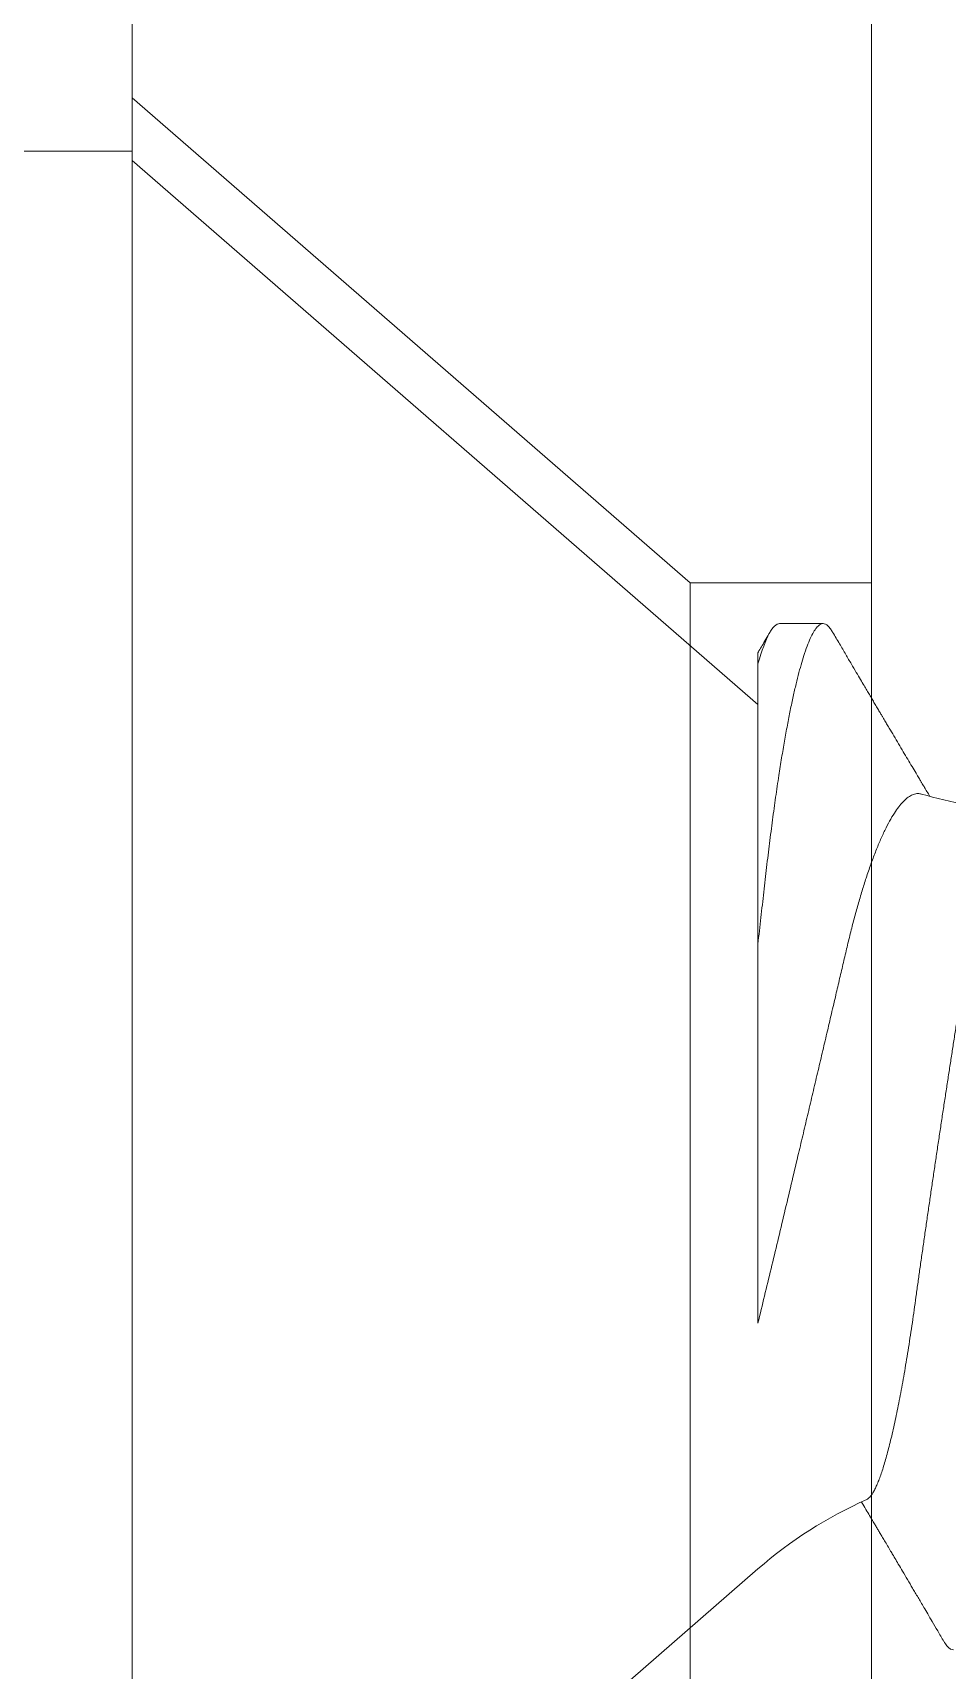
# Model space of a CAD drawing. Extents: x -82 to 113, y -82 to 93.
# Drawn here: x 26.2217 to 26.3678, y 70.4234 to 70.685 of the extents above; entities that cross this region are included whole.
import ezdxf

# ---------------------------------------------------------------- set-up
doc = ezdxf.new("R2010")
doc.units = 0
doc.header["$MEASUREMENT"] = 0
doc.linetypes.add('HIDDEN', pattern=[0.375, 0.25, -0.125])
doc.linetypes.add('SLD-Solid', pattern=[0])
doc.layers.get('0').update_dxf_attribs({"linetype": 'CONTINUOUS'})
doc.layers.add('Ballons', color=7, linetype='CONTINUOUS')

# ---------------------------------------------------------------- blocks, each defined once
blk = doc.blocks.new('hdgh')
at = {"color": 7, "linetype": 'Continuous', "lineweight": 15}
for p, q in [((-0.1179999999999382, -0.4723132866623718), (-0.1179999999999382, 0.4725686031014078)), ((0.0001102362205358531, 0.4725686031014078), (0.0001102362205358531, -0.4723132866623718))]:
    blk.add_line(p, q, dxfattribs=at)
at = {"color": 7, "linetype": 'HIDDEN', "lineweight": 0}
for p, q in [((-0.02884644844031037, 0.08862765821951779), (-0.1179999999999382, 0.1661276582195184)), ((-0.02884644844031037, -0.08837234178048181), (-0.02884644844031037, 0.08862765821951779)), ((0.0001102362205358531, 0.08862765821951779), (-0.02884644844031037, 0.08862765821951779))]:
    blk.add_line(p, q, dxfattribs=at)
at = {"color": 1, "linetype": 'Continuous', "lineweight": 15}
blk.add_line((-0.925086614173166, 0.1576079731801485), (-0.1179999999999382, 0.1576079731801476), dxfattribs=at)
at = {"color": 5, "linetype": 'HIDDEN', "lineweight": 0}
for p, q in [((-0.4811636212222314, 0.1230180445992195), (-0.1179999999999382, 0.1230180445992195)), ((-0.4811377054363142, 0.1229871593682468), (-0.1179999999999382, 0.1229871593682468))]:
    blk.add_line(p, q, dxfattribs=at)
blk = doc.blocks.new('20254')
at = {"color": 7, "linetype": 'SLD-Solid', "lineweight": 15}
for p, q in [((0.1000000006247959, 0.06907132791545223), (0, 0.1559999962080667)), ((0, 0.1559999962080667), (0, -0.1559999962080667)), ((0.1000000006247959, -0.07558210228577877), (0.1000000006247959, -0.0307500003983705)), ((0, -0.1559999962080667), (0.1000000006247959, -0.06907132791546644)), ((0.1034722228050526, -0.08200000106232608), (0.1104166671655733, -0.08200000106232608))]:
    blk.add_line(p, q, dxfattribs=at)
for centre, radius, start, end in [((0.1458474334810731, 0.1218127645284284), 0.06988309104872054, 229.0000000000007, 245.9668277087416), ((0.1458474334810731, -0.1218127645284284), 0.06988309104872038, 94.3000504440741, 106.3713630174367)]:
    blk.add_arc(centre, radius, start, end, dxfattribs=at)
for points, knots in [([(0.1297186506457493, 0.08061683120747887), (0.1297595477449107, 0.0806934488851283), (0.1299667305154486, 0.08108159041719887), (0.130328121085185, 0.08151551540660762), (0.130799752364716, 0.08193013709291108), (0.1311005982546405, 0.08197681868513484), (0.1312500002471353, 0.08200000106232608)], [0, 0, 0, 0, 0.07665042198253144, 0.3883074133295774, 0.696229550398349, 1, 1, 1, 1]), ([(0.1297200966707095, 0.08064214008177828), (0.1293911245597528, 0.0800818894969666), (0.1287752759079268, 0.07903307850097008), (0.1279139632269306, 0.07756756013097288), (0.127178537845829, 0.0763169740216938), (0.126567607966102, 0.07527869332658099), (0.1260529647987028, 0.07440446832411851), (0.1255958810670279, 0.07362834833416798), (0.1251589807165701, 0.07288681116268947), (0.1245960000082249, 0.07193165387934641), (0.12391841154475, 0.07078279723064895), (0.1231568584011313, 0.06949264064272143), (0.1224832366970645, 0.06835236111577103), (0.121966777815004, 0.06747875674493287), (0.1215576596033685, 0.06678707275601425), (0.1211729697101021, 0.06613695876437475), (0.1207274652480521, 0.06538448497647664), (0.1202625524729228, 0.0645997078025573), (0.1198353221894806, 0.06387899334139036), (0.1194696425938986, 0.06326244956458993), (0.1191321315306837, 0.06269367333236175), (0.118799720933815, 0.06213375412700373), (0.118418509042904, 0.06149197095717795), (0.1179593745960332, 0.06071946175980258), (0.1173950186076382, 0.05977078661983626), (0.1169204362822782, 0.05897351190756694), (0.1166337177274457, 0.05849268107519379), (0.1165724057414579, 0.05838986005868207)], [0, 0, 0, 0, 0.07541510873743948, 0.1411800316721316, 0.197308230007809, 0.2438103525372884, 0.2810075357948681, 0.3150593046724592, 0.3483590039890247, 0.3809071012733351, 0.4437497777795937, 0.5031716719473438, 0.5547967184642335, 0.5974705719695589, 0.6209638257915961, 0.6480731150332099, 0.6851520742337794, 0.7224627106306096, 0.7539457454996887, 0.7823980736803994, 0.8056647666077295, 0.8307118072439271, 0.857978252018066, 0.892306757470952, 0.9350212568127856, 0.9861049251090881, 1, 1, 1, 1]), ([(0.1393517481133841, -0.05004361480855835), (0.1393454424798435, -0.05003384123178023), (0.1392181768933938, -0.0498365827052254), (0.1389668289209496, -0.04936771089025171), (0.1385984219337217, -0.04863063332817319), (0.1382253051324511, -0.047788127036128), (0.1378493810122734, -0.04685389219741865), (0.1374703487682964, -0.04582165025391305), (0.1370915997364079, -0.04469978019305643), (0.1367171112975925, -0.0434999590043077), (0.1363484294077182, -0.04222938435327706), (0.1359852499544232, -0.04088969653052743), (0.1356249967413845, -0.03947110224713413), (0.1352656851966998, -0.03796459265448959), (0.1349088996752954, -0.03637392882642132), (0.1345545045328649, -0.03469608150162173), (0.1342057549397282, -0.03294472305408647), (0.1338681324197566, -0.03114812297276615), (0.13354260163851, -0.02931690358309424), (0.133229063722581, -0.02745280079290069), (0.1329214357429436, -0.02553238772608779), (0.1326073345855647, -0.02354719735629374), (0.1322833847860352, -0.02150478117717114), (0.1319521175557981, -0.01940236895173086), (0.1316156693035495, -0.01725754238063359), (0.1312772480660769, -0.01508882959355162), (0.1309383329097997, -0.01290571290476805), (0.1305988919650716, -0.01070766097265619), (0.1302571816816283, -0.008482925641189354), (0.1299114201347749, -0.006219333084317213), (0.1295629939138223, -0.003925259674517179), (0.1292117234697798, -0.001598936296090869), (0.128860691734161, 0.0007397136603799481), (0.1285129634180606, 0.00307039146507293), (0.1281699512641765, 0.005383386080424657), (0.1278313929190347, 0.00768013455413552), (0.1274954918448898, 0.009972731556089798), (0.1271604056189801, 0.0122738002042837), (0.1268275779111363, 0.01457352180581495), (0.1264968714669479, 0.01687290171300049), (0.1261713056142568, 0.01915077303533508), (0.1258557258171322, 0.02137228884522813), (0.1255513146675753, 0.02352903568412046), (0.1252569410580691, 0.02562390367580747), (0.1249708974445554, 0.02768249745857077), (0.1246828846504258, 0.02971518768347892), (0.1243856934564889, 0.03171306230974835), (0.1240817097741811, 0.03367609866347721), (0.1237728513802239, 0.03558690313487034), (0.1234611486485946, 0.03743463242345513), (0.1231479133813593, 0.03921262435537187), (0.1228330986443851, 0.04092283512676431), (0.1225160251010777, 0.04256891971915877), (0.1221950606663853, 0.04415876572380739), (0.1218714864355235, 0.04568415112059654), (0.1215451336248563, 0.04714419506811396), (0.1212188282697895, 0.04852504732362206), (0.1208946644050499, 0.04981781039822408), (0.1205739567105937, 0.0510181155222682), (0.1202564781954152, 0.05212805569392742), (0.1199412965970339, 0.0531502887096309), (0.1196266692825247, 0.05408924359906564), (0.1193139518723285, 0.05493817242746957), (0.1190029823910237, 0.05569506781847622), (0.1186965806537401, 0.05635120125110404), (0.1184073925142286, 0.05688216295546056), (0.1181356476444293, 0.05730007836530149), (0.1178806129527317, 0.05761621925999805), (0.1176300645888659, 0.05785547258896884), (0.1174677653143732, 0.05794367584579163), (0.1173865556071618, 0.05798781011986875)], [0, 0, 0, 0, 0.0007474890056223631, 0.015086450240868, 0.02952332560527159, 0.04396020499549642, 0.05870531600681252, 0.07345043298280583, 0.08830191226709598, 0.1031534002159215, 0.1176191469412861, 0.1320848627471924, 0.1466516883984392, 0.1612185023728217, 0.176106005294731, 0.1909935188629312, 0.2059928039844297, 0.2209920538359756, 0.2353606372405652, 0.249729199012504, 0.264197833465628, 0.2786665986850296, 0.2934405807978145, 0.3082145627686045, 0.3230921194055573, 0.3379696957280786, 0.3525410686207429, 0.3671124586522902, 0.3817823301393444, 0.3964522017163161, 0.411431960724553, 0.426411717587928, 0.4414983854820675, 0.4565850473165589, 0.4713601749308125, 0.4861352924119343, 0.5010134987434167, 0.515891705991267, 0.5310965507417701, 0.5463013817713628, 0.5616198617353634, 0.5769383129191928, 0.5916373018352247, 0.6063362639014399, 0.6211377640960183, 0.6359395452773703, 0.6510485502039218, 0.6661575685229705, 0.6813691974761303, 0.6965808462507536, 0.711611505515881, 0.7266421856159833, 0.7417731346083415, 0.7569041093500831, 0.7723503703231444, 0.7877966271798263, 0.8033515883610727, 0.8189065533785133, 0.8342469109256921, 0.8495872454703787, 0.865034437504525, 0.8804816318007251, 0.8962669660172482, 0.9120523021787409, 0.9279550760285669, 0.9438578414866796, 0.9578419637555662, 0.9718464554681542, 0.9859128075856639, 1, 1, 1, 1]), ([(0.1000000006247959, 0.02978026305919457), (0.1003503552583993, 0.0283433858786708), (0.1010513193578291, 0.02546858639767891), (0.1021065655926918, 0.02109772841829738), (0.1031728947090471, 0.01665644883654238), (0.1042488040186242, 0.01215211293529705), (0.1053312229049936, 0.007601510558700397), (0.1063055872267498, 0.003491000836490343), (0.1071712079859779, -0.0001693821585462274), (0.1079318645380383, -0.003391649008577247), (0.1086866213910795, -0.006593927922509124), (0.1094403938869419, -0.00979658542017603), (0.1101893397865936, -0.01298290880477282), (0.1109337439713443, -0.01615380808007671), (0.1116652980415509, -0.01927374370259827), (0.1123531872003127, -0.02221046856902831), (0.1129954626313179, -0.0249565794889719), (0.1135961766104856, -0.02752321188748397), (0.114177619403641, -0.0300263100484699), (0.1147656365037193, -0.03247306670290584), (0.1153767611561776, -0.03483804712870153), (0.1160055658190302, -0.03712374887268766), (0.1166465700684398, -0.03929984475708181), (0.1173235036396107, -0.04144217360514801), (0.1180336173137491, -0.04351905135723655), (0.1187749351963419, -0.04550419009261475), (0.1195265281644993, -0.04733374170724858), (0.1202858284025936, -0.04899329734787727), (0.1210498857029663, -0.05047141661206922), (0.1217911333306674, -0.05171697490703764), (0.122507187699, -0.05273882841544264), (0.1231964548053242, -0.05355077044906409), (0.123880209934228, -0.05417844003490302), (0.1245552577451079, -0.05461409181630472), (0.125219307741439, -0.05483467330198266), (0.1257434336720564, -0.05487956207763034), (0.1260480898422713, -0.05477339085911126), (0.1261428875782684, -0.05474035430142976)], [0, 0, 0, 0, 0.03634199537078407, 0.07271042427709853, 0.1090504019431831, 0.1464629635461039, 0.1839071678966147, 0.2213175437304313, 0.2481505807056142, 0.2749834378449649, 0.3020277667992575, 0.3290718898486841, 0.3568136921642327, 0.3845552459445501, 0.4125524590021369, 0.4405494251019264, 0.4651518196006915, 0.4897540597887385, 0.5145560848455039, 0.5393564733723176, 0.5648638941019984, 0.5903714182946809, 0.6161510960349825, 0.6419309004195315, 0.670790429782141, 0.6996738889954929, 0.7285334892481208, 0.7583006645800137, 0.7880940864834055, 0.817860929938715, 0.8456344642945224, 0.8734297109522154, 0.9012027230194515, 0.9298185722739705, 0.958458946396088, 0.9870739600319648, 1, 1, 1, 1]), ([(0.1000000006247959, -0.03074999999999761), (0.1000000006247959, -0.0254773578241867), (0.1000000006247959, -0.02018366202376853), (0.1000000006247959, -0.009555473970536354), (0.1000000006247959, -0.004160092971588369), (0.1000000006247959, 0.006229280066207821), (0.1000000006247959, 0.01125483073685984), (0.1000000006247959, 0.02096092427548513), (0.100000000624803, 0.02556224563542742), (0.100000000624803, 0.02978026220678487)], [0, 0, 0, 0, 0.25, 0.25, 0.5, 0.5, 0.75, 0.75, 1, 1, 1, 1]), ([(0.1000000006247959, -0.0307500003983705), (0.1001612397500651, -0.03217820704711016), (0.1004816497049745, -0.03501630001717615), (0.1009448402168402, -0.03911429658255372), (0.1013911351605188, -0.04308181367244401), (0.101855884622573, -0.04692934241931823), (0.1023377920588473, -0.05067143144867714), (0.1028365338543864, -0.05428882727073869), (0.1033240430706215, -0.05758510460931632), (0.1037964214613112, -0.06056919458463028), (0.1042504276893439, -0.06325533957318896), (0.1047101896047096, -0.06579398634092115), (0.1051740164763402, -0.06817389932062667), (0.1056373984372811, -0.07037175116002459), (0.1060985597479984, -0.0723823122998084), (0.1065558024287867, -0.0742019987336704), (0.107010235244374, -0.07583702702238782), (0.1074885657681932, -0.0773739653885741), (0.1079879290171064, -0.07876545561533987), (0.1085045543562444, -0.07996106055564667), (0.1090078321865064, -0.08088215967202927), (0.1094952946200678, -0.08153172902852646), (0.1099662440420062, -0.08191560161539257), (0.1103951015838902, -0.08203555359328618), (0.1108006464901194, -0.08193930953137851), (0.1112001901224033, -0.08165522834509886), (0.1115824864316295, -0.08123160057319012), (0.1118352827259059, -0.0808120192303079), (0.1119476306255862, -0.08062554860678972)], [0, 0, 0, 0, 0.04144417790118176, 0.08235673041863309, 0.122850998627637, 0.1637897689899629, 0.2052574885828219, 0.2471953356913864, 0.2895398420800943, 0.3258520824856529, 0.3623663318765685, 0.3990373240585997, 0.4358186623255622, 0.4726628797895074, 0.5088643074756641, 0.5450348468055665, 0.5811293004093798, 0.6171030133626947, 0.6597092226848525, 0.7020110698136948, 0.7439403205469544, 0.7854324873897536, 0.8264274162834151, 0.86686961461537, 0.9014244442807062, 0.9363892841518602, 0.971730082741304, 1, 1, 1, 1]), ([(0.1119466773032656, -0.08064195675056851), (0.1123163182875828, -0.08001246563024722), (0.1130192316151835, -0.07881541844973583), (0.1140199729960401, -0.07711291340299908), (0.1149121840112528, -0.07559613507790175), (0.1156959061378728, -0.07426478284955351), (0.1163680495067467, -0.07312372757243679), (0.1169298778615939, -0.07217050188205576), (0.1174015689933299, -0.07137061363850705), (0.1178301207406776, -0.07064419759980467), (0.1182417952089452, -0.0699466822683803), (0.1186586032135608, -0.06924080385790887), (0.1190572503768621, -0.06856597045093338), (0.1194172727548235, -0.06795681268772569), (0.1197108465685375, -0.06746027008595945), (0.1199708777290027, -0.06702059883858169), (0.1202496965394744, -0.06654929655695696), (0.1205923348626285, -0.06597033767674532), (0.1210922992085131, -0.06512595468245763), (0.1217312486274267, -0.06404764184895839), (0.1224786500103932, -0.06278762199487176), (0.1232159003926938, -0.0615460806130983), (0.1239306908433733, -0.06034371351989876), (0.1246153130547754, -0.059193404620558), (0.1251400803109419, -0.05831272116570574), (0.1255029076637229, -0.05770427669834532), (0.1257095613272057, -0.05735787290794292), (0.1258880341321742, -0.05705881739953611), (0.1260383213683056, -0.05680706464924867), (0.1261656485736751, -0.05659382793996315), (0.1263047472411927, -0.05636093984080048), (0.1265131288727304, -0.05601212789342469), (0.1268357861858931, -0.05547235790373861), (0.1271758117047739, -0.05490382971903784), (0.1274060184466634, -0.05451948731423784), (0.1274852570711005, -0.05438719421449889)], [0, 0, 0, 0, 0.07178933445519071, 0.1365153814342566, 0.1941899487774064, 0.2448229216157807, 0.28842340167523, 0.3244077123935885, 0.3536222626799751, 0.3797324867014755, 0.4073390605406949, 0.433263184962572, 0.4603383769039052, 0.4844084012396216, 0.5028405364570584, 0.5170582330605918, 0.5346378804127241, 0.5566935786080205, 0.5832208438433201, 0.6311441277882707, 0.6799531548836973, 0.7272794498613878, 0.7731255589840774, 0.817494049550967, 0.8589070812498913, 0.8739360569545017, 0.8871576621816888, 0.8985729551308723, 0.908183244935438, 0.9159893855206297, 0.9229944635782874, 0.934855952230817, 0.9559466612725571, 0.9848365606757578, 1, 1, 1, 1]), ([(0.1000000006247959, -0.07732941835062945), (0.1000000006247959, -0.07733241955527603), (0.1000000006247959, -0.07737039370111631), (0.1000000006247959, -0.07722219482758419), (0.1000000006247959, -0.07688473916816463), (0.1000000006247888, -0.07635441202403115), (0.1000000006247888, -0.07583948717913813), (0.1000000006247888, -0.07558210228577877)], [0, 0, 0, 0, 0.02274905973986161, 0.2878431212195107, 0.525181220363061, 0.7626621007379525, 0.9999999999999999, 0.9999999999999999, 0.9999999999999999, 0.9999999999999999]), ([(0.09999709077074215, -0.07733113249749124), (0.100055906933072, -0.0774311631341078), (0.1002831316856145, -0.07781761195614934), (0.1007068891033995, -0.07853865351192724), (0.1012966139977181, -0.07954241379935922), (0.1017178181171801, -0.0802597830503089), (0.1019425562701599, -0.08064254341046251)], [0, 0, 0, 0, 0.0906397324783737, 0.3501688985970159, 0.6532753723647275, 1, 1, 1, 1])]:
    blk.add_open_spline(points, degree=3, knots=knots, dxfattribs=at)
blk.add_open_spline([(0.1000000006247461, -0.07558210130977727), (0.101251823128564, -0.07991557430565877), (0.1024487245012722, -0.08199999999948204), (0.1034722228466194, -0.08200000000000784)], degree=3, dxfattribs=at)

msp = doc.modelspace()

# ---------------------------------------------------------------- block references
msp.add_blockref('hdgh', (26.35560192000467, 70.50850146429624))
at = {"layer": 'Ballons', "xscale": -0.9997500000000001, "yscale": 0.9997500000000001, "zscale": 0.9997500000000001, "rotation": 180}
msp.add_blockref('20254', (26.23760192000474, 70.50862912251576), dxfattribs=at)

doc.saveas('drawing.dxf')
